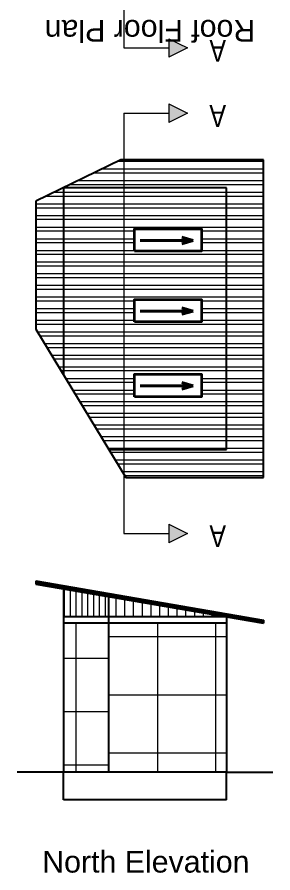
# Model space of a CAD drawing. Header units: inches. Extents: x 367408 to 422529, y -59171 to -41521.
# Drawn here: x 383234 to 383399, y -56590 to -56038 of the extents above; entities that cross this region are included whole.
import ezdxf

# ---------------------------------------------------------------- set-up
doc = ezdxf.new("R2010")
doc.units = ezdxf.units.IN
doc.header["$LTSCALE"] = 2
doc.header["$MEASUREMENT"] = 0
doc.layers.get('0').update_dxf_attribs({"linetype": 'CONTINUOUS'})
for name, color, linetype, lineweight in [('1', 7, 'CONTINUOUS', 13), ('DIM_LINE', 173, 'CONTINUOUS', 20), ('door', 20, 'CONTINUOUS', 35), ('steps', 253, 'CONTINUOUS', 20), ('WALL - A', 1, 'CONTINUOUS', 40)]:
    doc.layers.add(name, color=color, linetype=linetype, lineweight=lineweight)
doc.styles.get("Standard").update_dxf_attribs({"font": 'ARIALN.TTF'})
pattern_1 = [(360, (765537.512, -112386.091), (1e-15, 7.5), []), (360, (765540.012, -112388.591), (1e-15, 7.5), [])]

msp = doc.modelspace()

# ---------------------------------------------------------------- hatches: boundary and pattern name
at = {"linetype": 'ByBlock', "lineweight": 5}
for points in [[(383344.3, -56058.18), (383332.3, -56052.18), (383332.3, -56064.18)], [(383344.3, -56100.2), (383332.3, -56094.2), (383332.3, -56106.2)], [(383344.3, -56370.97), (383332.3, -56364.97), (383332.3, -56376.97)]]:
    msp.add_hatch(color=7, dxfattribs=at).paths.add_polyline_path(points)
at = {"layer": '1', "ltscale": 5}
h = msp.add_hatch(dxfattribs=at)
h.set_pattern_fill('ANSI37', color=256, scale=275, angle=45, style=0)
h.set_pattern_definition([(90, (1400084.873, -780251.372), (-34.375, 0), []), (180, (1400084.873, -780251.372), (-4e-15, -34.375), [])])
h.paths.add_polyline_path([(383293.53, -56428.76), (383264.34, -56428.76), (383264.34, -56524.76), (383293.53, -56524.76)])
h = msp.add_hatch(dxfattribs=at)
h.set_pattern_fill('ANSI37', color=256, scale=300, angle=45, style=0)
h.paths.add_polyline_path([(383369.34, -56428.76), (383293.53, -56428.76), (383293.53, -56524.76), (383369.34, -56524.76)])
at = {"layer": 'DIM_LINE'}
h = msp.add_hatch(dxfattribs=at)
h.set_pattern_fill('ANSI32', color=256, scale=20, angle=315)
h.set_pattern_definition(pattern_1)
h.paths.add_polyline_path([(383264.34, -56148.2), (383303.13, -56148.2), (383303.13, -56130.2), (383301.25, -56130.2)])
h = msp.add_hatch(dxfattribs=at)
h.set_pattern_fill('ANSI32', color=256, scale=20, angle=315)
h.set_pattern_definition(pattern_1)
h.paths.add_polyline_path([(383303.13, -56332.75), (383304.48, -56334.97), (383393.34, -56334.97), (383393.34, -56130.2), (383303.13, -56130.2), (383303.13, -56148.2), (383369.34, -56148.2), (383369.34, -56316.97), (383303.13, -56316.97)])
h = msp.add_hatch(dxfattribs=at)
h.set_pattern_fill('ANSI32', color=256, scale=20, angle=315)
h.set_pattern_definition(pattern_1)
h.paths.add_polyline_path([(383246.34, -56239.37), (383264.34, -56268.97), (383264.34, -56148.2), (383246.34, -56156.98)])
h = msp.add_hatch(dxfattribs=at)
h.set_pattern_fill('ANSI32', color=256, scale=20, angle=315)
h.set_pattern_definition(pattern_1)
h.paths.add_polyline_path([(383303.13, -56148.2), (383264.34, -56148.2), (383264.34, -56268.97), (383293.53, -56316.97), (383303.13, -56316.97)])
h = msp.add_hatch(dxfattribs=at)
h.set_pattern_fill('ANSI32', color=256, scale=20, angle=315)
h.set_pattern_definition(pattern_1)
h.paths.add_polyline_path([(383303.13, -56316.97), (383369.34, -56316.97), (383369.34, -56148.2), (383303.13, -56148.2)])
h.paths.add_polyline_path([(383310.06, -56282.88), (383310.06, -56268.43), (383353.38, -56268.43), (383353.38, -56282.88)], flags=16)
h.paths.add_polyline_path([(383310.06, -56234.72), (383310.06, -56220.27), (383353.38, -56220.27), (383353.38, -56234.72)], flags=16)
h.paths.add_polyline_path([(383310.06, -56189.19), (383310.06, -56174.74), (383353.38, -56174.74), (383353.38, -56189.19)], flags=16)
h = msp.add_hatch(dxfattribs=at)
h.set_pattern_fill('ANSI32', color=256, scale=20, angle=315)
h.set_pattern_definition(pattern_1)
h.paths.add_polyline_path([(383303.13, -56316.97), (383293.53, -56316.97), (383303.13, -56332.75)])
at = {"layer": 'steps', "ltscale": 0.3}
h = msp.add_hatch(dxfattribs=at)
h.set_pattern_fill('ANSI31', scale=30, angle=45)
h.paths.add_polyline_path([(383293.53, -56411.77), (383264.34, -56406.76), (383264.34, -56424.76), (383293.53, -56424.76)])
h = msp.add_hatch(dxfattribs=at)
h.set_pattern_fill('ANSI31', scale=45, angle=45)
h.set_pattern_definition([(90, (477.634, 0), (-5.625, 0), [])])
h.paths.add_polyline_path([(383293.53, -56411.77), (383293.53, -56424.76), (383369.34, -56424.76)])

# ---------------------------------------------------------------- linework, layer by layer
at = {"color": 7, "linetype": 'ByBlock', "lineweight": 5}
for p, q in [((383303.13, -55787.42), (383303.13, -56058.18)), ((383332.3, -56052.18), (383332.3, -56064.18)), ((383332.3, -56052.18), (383344.3, -56058.18)), ((383303.13, -56058.18), (383332.3, -56058.18)), ((383344.3, -56058.18), (383332.3, -56064.18)), ((383332.3, -56094.2), (383332.3, -56106.2)), ((383332.3, -56094.2), (383344.3, -56100.2)), ((383303.13, -56100.2), (383303.13, -56370.97)), ((383303.13, -56100.2), (383332.3, -56100.2)), ((383344.3, -56100.2), (383332.3, -56106.2)), ((383332.3, -56364.97), (383332.3, -56376.97)), ((383332.3, -56364.97), (383344.3, -56370.97)), ((383303.13, -56370.97), (383332.3, -56370.97)), ((383344.3, -56370.97), (383332.3, -56376.97))]:
    msp.add_line(p, q, dxfattribs=at)
at = {"ltscale": 0.5}
for p, q in [((383301.25, -56130.2), (383246.34, -56156.98)), ((383393.34, -56130.2), (383301.25, -56130.2)), ((383393.34, -56334.97), (383393.34, -56130.2)), ((383369.34, -56148.2), (383264.34, -56148.2)), ((383264.34, -56148.2), (383264.34, -56268.97)), ((383369.34, -56316.97), (383369.34, -56148.2)), ((383293.53, -56316.97), (383369.34, -56316.97)), ((383304.48, -56334.97), (383393.34, -56334.97)), ((383246.34, -56401.65), (383393.34, -56426.85)), ((383246.34, -56401.65), (383246.34, -56403.68)), ((383246.34, -56402.66), (383393.34, -56427.86)), ((383246.34, -56403.68), (383393.34, -56428.88)), ((383264.34, -56406.76), (383264.34, -56524.76)), ((383293.53, -56524.76), (383293.53, -56411.77)), ((383304.48, -56413.64), (383304.48, -56411.62)), ((383369.34, -56424.76), (383264.34, -56424.76)), ((383369.34, -56424.76), (383369.34, -56524.76)), ((383369.34, -56428.76), (383264.34, -56428.76)), ((383393.34, -56426.85), (383393.34, -56428.88)), ((383264.34, -56524.76), (383234.34, -56524.76)), ((383369.34, -56524.76), (383264.34, -56524.76)), ((383264.34, -56542.76), (383264.34, -56524.76)), ((383369.34, -56524.76), (383399.34, -56524.76)), ((383369.34, -56542.76), (383369.34, -56524.76)), ((383369.34, -56542.76), (383264.34, -56542.76))]:
    msp.add_line(p, q, dxfattribs=at)
msp.add_lwpolyline([(383246.34, -56156.98), (383246.34, -56239.37), (383304.48, -56334.97)], dxfattribs=at)
at = {"layer": 'DIM_LINE'}
for points in [[(383353.38, -56189.19), (383353.38, -56174.74), (383310.06, -56174.74), (383310.06, -56189.19)], [(383353.38, -56234.72), (383353.38, -56220.27), (383310.06, -56220.27), (383310.06, -56234.72)], [(383353.38, -56282.88), (383353.38, -56268.43), (383310.06, -56268.43), (383310.06, -56282.88)]]:
    msp.add_lwpolyline(points, close=True, dxfattribs=at)
at = {"layer": 'door', "ltscale": 0.5}
for points in [[(383310.06, -56189.19), (383310.06, -56174.74), (383353.38, -56174.74), (383353.38, -56189.19)], [(383310.06, -56234.72), (383310.06, -56220.27), (383353.38, -56220.27), (383353.38, -56234.72)], [(383310.06, -56282.88), (383310.06, -56268.43), (383353.38, -56268.43), (383353.38, -56282.88)]]:
    msp.add_lwpolyline(points, close=True, dxfattribs=at)
at = {"layer": 'WALL - A'}
for p, q in [((383313.82, -56182.16), (383347.8, -56182.16)), ((383347.8, -56182.16), (383340.5, -56180.03)), ((383347.8, -56182.16), (383340.5, -56184.28)), ((383347.8, -56227.69), (383340.5, -56225.56)), ((383313.82, -56227.69), (383347.8, -56227.69)), ((383347.8, -56227.69), (383340.5, -56229.81)), ((383313.82, -56275.85), (383347.8, -56275.85)), ((383347.8, -56275.85), (383340.5, -56273.73)), ((383347.8, -56275.85), (383340.5, -56277.98))]:
    msp.add_line(p, q, dxfattribs=at)

# ---------------------------------------------------------------- texts
at = {"color": 7, "linetype": 'ByBlock', "lineweight": 5, "char_height": 14, "rotation": 180}
for s, insert, width, attachment_point in [('{\\fArial CE|b0|i0|c0|p34;Roof\\fArial CE|b0|i0|c238|p34; Floor Plan}', (383320.04, -56047.03), 235.547, 5), ('A', (383358.4, -56053), 26.5803, 9), ('A', (383358.4, -56095.02), 26.5803, 9), ('A', (383358.4, -56365.78), 26.5803, 9)]:
    msp.add_mtext(s, dxfattribs=dict(at, insert=insert, width=width, attachment_point=attachment_point))
at = {"color": 7, "linetype": 'ByBlock', "lineweight": 5, "insert": (383317.38, -56582.65), "char_height": 14, "width": 235.547, "attachment_point": 5}
msp.add_mtext('{\\fArial CE|b0|i0|c0|p34;North Elevation}', dxfattribs=at)

doc.saveas('drawing.dxf')
